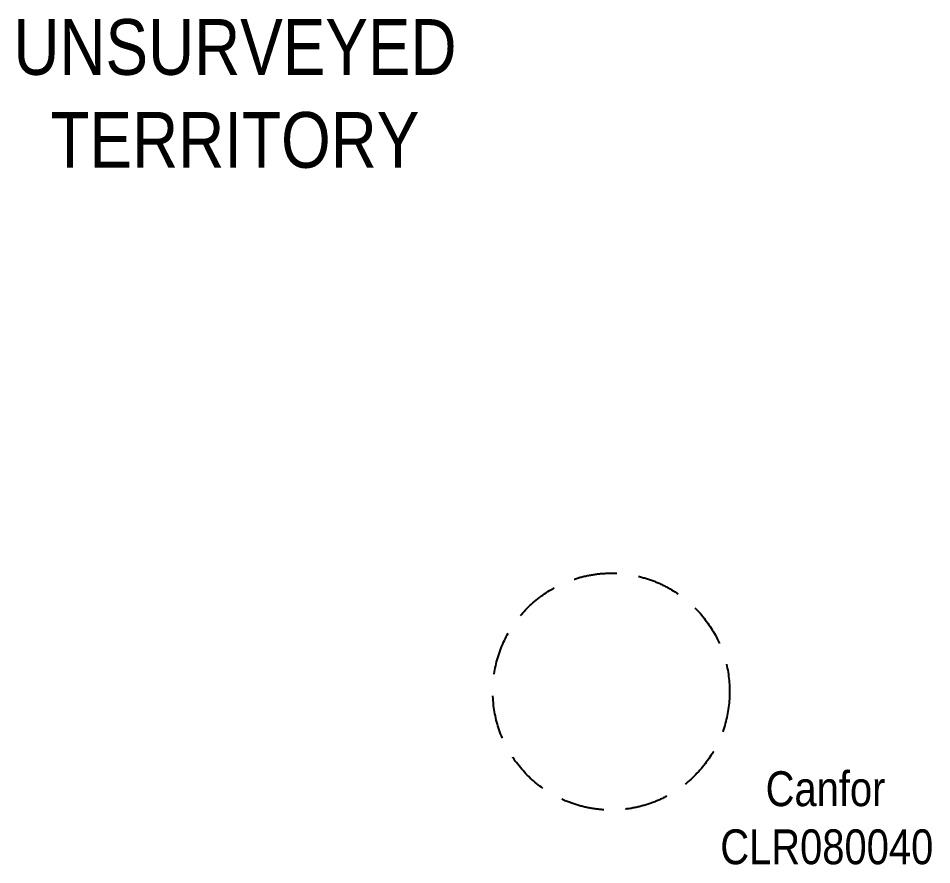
# Model space of a CAD drawing. Extents: x 454172 to 490274, y 6043290 to 6049925.
# Drawn here: x 481570 to 481832.1, y 6044303.1 to 6044546 of the extents above; entities that cross this region are included whole.
import ezdxf

# ---------------------------------------------------------------- set-up
doc = ezdxf.new("R2010")
doc.units = 0
doc.header["$LTSCALE"] = 5
doc.linetypes.add('foc-ACCESSROAD', pattern=[3.75, 2.5, -1.25])
doc.layers.add('F-WS', color=190, linetype='foc-ACCESSROAD')
doc.layers.add('L-UNS-T', color=3, linetype='Continuous')
doc.layers.add('F-WS-T', color=190, linetype='Continuous', lineweight=9)
doc.styles.add('80L', font='ARIALN.TTF', dxfattribs={"height": 10})

msp = doc.modelspace()

# ---------------------------------------------------------------- linework, layer by layer
at = {"layer": 'F-WS', "flags": 128}
msp.add_lwpolyline([(481774.072, 6044353.51), (481774.08, 6044352.621), (481774.064, 6044351.731), (481774.017, 6044350.694), (481773.97, 6044350.029), (481773.917, 6044349.438), (481773.854, 6044348.849), (481773.781, 6044348.26), (481773.697, 6044347.673), (481773.603, 6044347.088), (481773.499, 6044346.504), (481773.384, 6044345.922), (481773.26, 6044345.343), (481773.125, 6044344.765), (481772.98, 6044344.19), (481772.826, 6044343.618), (481772.661, 6044343.048), (481772.487, 6044342.481), (481772.302, 6044341.918), (481772.108, 6044341.358), (481771.904, 6044340.801), (481771.69, 6044340.248), (481771.467, 6044339.698), (481771.234, 6044339.153), (481770.992, 6044338.612), (481770.74, 6044338.075), (481770.479, 6044337.543), (481770.209, 6044337.015), (481769.929, 6044336.492), (481769.641, 6044335.973), (481769.343, 6044335.46), (481769.037, 6044334.953), (481768.721, 6044334.451), (481768.397, 6044333.954), (481768.065, 6044333.463), (481767.724, 6044332.978), (481767.374, 6044332.499), (481767.016, 6044332.027), (481766.65, 6044331.56), (481766.276, 6044331.1), (481765.894, 6044330.647), (481765.504, 6044330.2), (481765.106, 6044329.76), (481764.701, 6044329.327), (481764.288, 6044328.902), (481763.868, 6044328.483), (481763.44, 6044328.072), (481763.006, 6044327.669), (481762.564, 6044327.273), (481762.116, 6044326.884), (481761.661, 6044326.504), (481761.199, 6044326.132), (481760.731, 6044325.768), (481760.257, 6044325.412), (481759.777, 6044325.065), (481759.29, 6044324.725), (481758.798, 6044324.395), (481758.3, 6044324.073), (481757.796, 6044323.76), (481757.287, 6044323.455), (481756.902, 6044323.233), (481756.644, 6044323.087), (481756.384, 6044322.944), (481756.124, 6044322.803), (481755.862, 6044322.665), (481755.598, 6044322.529), (481755.334, 6044322.394), (481755.068, 6044322.262), (481754.802, 6044322.133), (481754.534, 6044322.006), (481754.264, 6044321.881), (481753.994, 6044321.759), (481753.723, 6044321.639), (481753.451, 6044321.522), (481753.178, 6044321.406), (481752.904, 6044321.293), (481752.629, 6044321.182), (481752.353, 6044321.075), (481752.076, 6044320.969), (481751.798, 6044320.866), (481751.519, 6044320.765), (481751.239, 6044320.666), (481750.959, 6044320.571), (481750.677, 6044320.477), (481750.395, 6044320.386), (481750.112, 6044320.297), (481749.829, 6044320.211), (481749.544, 6044320.128), (481749.259, 6044320.046), (481748.973, 6044319.968), (481748.687, 6044319.892), (481748.399, 6044319.818), (481748.111, 6044319.747), (481747.823, 6044319.678), (481747.534, 6044319.612), (481747.244, 6044319.548), (481746.954, 6044319.488), (481746.663, 6044319.43), (481746.372, 6044319.373), (481746.081, 6044319.32), (481745.788, 6044319.269), (481745.496, 6044319.22), (481745.203, 6044319.175), (481744.91, 6044319.132), (481744.616, 6044319.091), (481744.322, 6044319.053), (481744.028, 6044319.017), (481743.733, 6044318.985), (481743.438, 6044318.954), (481743.143, 6044318.927), (481742.848, 6044318.901), (481742.552, 6044318.879), (481742.256, 6044318.858), (481741.96, 6044318.841), (481741.664, 6044318.826), (481741.368, 6044318.814), (481741.071, 6044318.804), (481740.775, 6044318.797), (481740.479, 6044318.792), (481740.182, 6044318.79), (481739.886, 6044318.791), (481739.589, 6044318.794), (481739.293, 6044318.8), (481738.996, 6044318.808), (481738.7, 6044318.819), (481738.404, 6044318.833), (481738.108, 6044318.849), (481737.812, 6044318.867), (481737.516, 6044318.889), (481737.221, 6044318.913), (481736.925, 6044318.939), (481736.63, 6044318.969), (481736.336, 6044319), (481736.041, 6044319.034), (481735.747, 6044319.071), (481735.453, 6044319.11), (481735.159, 6044319.152), (481734.866, 6044319.197), (481734.573, 6044319.244), (481734.281, 6044319.293), (481733.989, 6044319.345), (481733.698, 6044319.4), (481733.407, 6044319.457), (481733.116, 6044319.517), (481732.827, 6044319.579), (481732.537, 6044319.644), (481732.248, 6044319.711), (481731.961, 6044319.781), (481731.673, 6044319.853), (481731.386, 6044319.928), (481731.1, 6044320.006), (481730.814, 6044320.085), (481730.529, 6044320.168), (481730.245, 6044320.253), (481729.962, 6044320.34), (481729.679, 6044320.43), (481729.398, 6044320.522), (481729.117, 6044320.617), (481728.836, 6044320.713), (481728.557, 6044320.813), (481728.279, 6044320.915), (481728.001, 6044321.019), (481727.725, 6044321.126), (481727.449, 6044321.235), (481727.174, 6044321.347), (481726.901, 6044321.461), (481726.628, 6044321.577), (481726.356, 6044321.697), (481726.086, 6044321.818), (481725.816, 6044321.941), (481725.548, 6044322.067), (481725.28, 6044322.195), (481725.014, 6044322.326), (481724.749, 6044322.459), (481724.485, 6044322.594), (481724.223, 6044322.731), (481723.961, 6044322.871), (481723.701, 6044323.013), (481723.442, 6044323.158), (481723.056, 6044323.378), (481722.546, 6044323.68), (481722.04, 6044323.991), (481721.541, 6044324.311), (481721.047, 6044324.639), (481720.559, 6044324.976), (481720.078, 6044325.322), (481719.601, 6044325.675), (481719.132, 6044326.037), (481718.668, 6044326.407), (481718.212, 6044326.785), (481717.761, 6044327.171), (481717.318, 6044327.565), (481716.882, 6044327.967), (481716.453, 6044328.376), (481716.03, 6044328.792), (481715.616, 6044329.216), (481715.209, 6044329.647), (481714.809, 6044330.085), (481714.417, 6044330.53), (481714.033, 6044330.982), (481713.657, 6044331.44), (481713.288, 6044331.904), (481712.929, 6044332.377), (481712.577, 6044332.854), (481712.234, 6044333.337), (481711.899, 6044333.827), (481711.572, 6044334.322), (481711.255, 6044334.822), (481710.946, 6044335.329), (481710.646, 6044335.84), (481710.355, 6044336.357), (481710.073, 6044336.879), (481709.801, 6044337.405), (481709.537, 6044337.936), (481709.283, 6044338.472), (481709.038, 6044339.012), (481708.803, 6044339.556), (481708.577, 6044340.105), (481708.361, 6044340.657), (481708.154, 6044341.213), (481707.958, 6044341.772), (481707.771, 6044342.335), (481707.594, 6044342.901), (481707.426, 6044343.47), (481707.269, 6044344.042), (481707.122, 6044344.616), (481706.985, 6044345.193), (481706.858, 6044345.772), (481706.741, 6044346.353), (481706.634, 6044346.937), (481706.537, 6044347.522), (481706.451, 6044348.108), (481706.367, 6044348.77), (481706.28, 6044349.581), (481706.229, 6044350.171), (481706.189, 6044350.763), (481706.159, 6044351.356), (481706.136, 6044352.17), (481706.132, 6044353.06), (481706.144, 6044353.727), (481706.177, 6044354.542), (481706.218, 6044355.207), (481706.287, 6044356.02), (481706.357, 6044356.683), (481706.43, 6044357.272), (481706.514, 6044357.859), (481706.608, 6044358.444), (481706.712, 6044359.028), (481706.826, 6044359.61), (481706.951, 6044360.19), (481707.085, 6044360.767), (481707.23, 6044361.342), (481707.385, 6044361.914), (481707.549, 6044362.484), (481707.724, 6044363.051), (481707.908, 6044363.614), (481708.103, 6044364.175), (481708.306, 6044364.731), (481708.52, 6044365.284), (481708.744, 6044365.834), (481708.976, 6044366.379), (481709.219, 6044366.921), (481709.47, 6044367.457), (481709.732, 6044367.99), (481710.002, 6044368.518), (481710.281, 6044369.041), (481710.57, 6044369.558), (481710.868, 6044370.072), (481711.174, 6044370.579), (481711.489, 6044371.081), (481711.813, 6044371.578), (481712.146, 6044372.069), (481712.487, 6044372.554), (481712.837, 6044373.033), (481713.194, 6044373.506), (481713.56, 6044373.972), (481713.935, 6044374.432), (481714.317, 6044374.885), (481714.706, 6044375.332), (481715.104, 6044375.772), (481715.51, 6044376.205), (481715.923, 6044376.63), (481716.342, 6044377.049), (481716.77, 6044377.46), (481717.205, 6044377.863), (481717.646, 6044378.259), (481718.095, 6044378.648), (481718.549, 6044379.028), (481719.011, 6044379.4), (481719.479, 6044379.764), (481719.953, 6044380.12), (481720.434, 6044380.467), (481720.92, 6044380.807), (481721.413, 6044381.137), (481721.911, 6044381.459), (481722.414, 6044381.772), (481722.923, 6044382.076), (481723.308, 6044382.299), (481723.566, 6044382.445), (481723.826, 6044382.588), (481724.087, 6044382.729), (481724.349, 6044382.867), (481724.612, 6044383.004), (481724.877, 6044383.137), (481725.142, 6044383.269), (481725.409, 6044383.399), (481725.677, 6044383.526), (481725.946, 6044383.65), (481726.216, 6044383.773), (481726.487, 6044383.893), (481726.759, 6044384.011), (481727.033, 6044384.126), (481727.307, 6044384.239), (481727.582, 6044384.349), (481727.858, 6044384.458), (481728.135, 6044384.563), (481728.413, 6044384.666), (481728.692, 6044384.767), (481728.971, 6044384.865), (481729.252, 6044384.961), (481729.533, 6044385.055), (481729.816, 6044385.146), (481730.099, 6044385.234), (481730.382, 6044385.32), (481730.667, 6044385.404), (481730.952, 6044385.485), (481731.238, 6044385.564), (481731.524, 6044385.64), (481731.811, 6044385.714), (481732.099, 6044385.785), (481732.388, 6044385.854), (481732.677, 6044385.919), (481732.966, 6044385.983), (481733.257, 6044386.044), (481733.547, 6044386.103), (481733.838, 6044386.158), (481734.13, 6044386.212), (481734.422, 6044386.263), (481734.715, 6044386.311), (481735.008, 6044386.357), (481735.301, 6044386.4), (481735.595, 6044386.441), (481735.888, 6044386.479), (481736.183, 6044386.514), (481736.478, 6044386.548), (481736.772, 6044386.578), (481737.068, 6044386.606), (481737.363, 6044386.631), (481737.659, 6044386.653), (481737.955, 6044386.673), (481738.25, 6044386.691), (481738.547, 6044386.706), (481738.843, 6044386.718), (481739.139, 6044386.728), (481739.436, 6044386.735), (481739.732, 6044386.739), (481740.028, 6044386.741), (481740.325, 6044386.741), (481740.622, 6044386.737), (481740.918, 6044386.732), (481741.214, 6044386.723), (481741.511, 6044386.712), (481741.807, 6044386.699), (481742.103, 6044386.683), (481742.399, 6044386.664), (481742.694, 6044386.643), (481742.99, 6044386.619), (481743.285, 6044386.592), (481743.581, 6044386.564), (481743.875, 6044386.532), (481744.17, 6044386.498), (481744.464, 6044386.461), (481744.758, 6044386.422), (481745.051, 6044386.38), (481745.344, 6044386.335), (481745.637, 6044386.288), (481745.93, 6044386.238), (481746.221, 6044386.186), (481746.513, 6044386.132), (481746.804, 6044386.075), (481747.094, 6044386.015), (481747.384, 6044385.952), (481747.673, 6044385.888), (481747.962, 6044385.82), (481748.25, 6044385.751), (481748.538, 6044385.678), (481748.825, 6044385.603), (481749.111, 6044385.526), (481749.396, 6044385.447), (481749.681, 6044385.364), (481749.965, 6044385.28), (481750.249, 6044385.192), (481750.531, 6044385.102), (481750.813, 6044385.01), (481751.094, 6044384.916), (481751.374, 6044384.818), (481751.653, 6044384.719), (481751.932, 6044384.617), (481752.209, 6044384.512), (481752.486, 6044384.406), (481752.762, 6044384.296), (481753.036, 6044384.184), (481753.31, 6044384.071), (481753.583, 6044383.954), (481753.854, 6044383.835), (481754.125, 6044383.714), (481754.394, 6044383.59), (481754.663, 6044383.465), (481754.93, 6044383.337), (481755.197, 6044383.206), (481755.462, 6044383.073), (481755.725, 6044382.938), (481755.988, 6044382.801), (481756.25, 6044382.661), (481756.51, 6044382.519), (481756.769, 6044382.375), (481757.027, 6044382.228), (481757.411, 6044382.004), (481757.918, 6044381.697), (481758.42, 6044381.382), (481758.917, 6044381.058), (481759.408, 6044380.725), (481759.893, 6044380.384), (481760.372, 6044380.035), (481760.845, 6044379.677), (481761.311, 6044379.311), (481761.771, 6044378.937), (481762.225, 6044378.554), (481762.672, 6044378.165), (481763.111, 6044377.767), (481763.544, 6044377.362), (481763.97, 6044376.949), (481764.388, 6044376.529), (481764.799, 6044376.101), (481765.203, 6044375.667), (481765.599, 6044375.225), (481765.987, 6044374.777), (481766.367, 6044374.321), (481766.739, 6044373.86), (481767.103, 6044373.392), (481767.459, 6044372.917), (481767.806, 6044372.437), (481768.146, 6044371.951), (481768.476, 6044371.458), (481768.798, 6044370.961), (481769.111, 6044370.457), (481769.415, 6044369.948), (481769.711, 6044369.434), (481769.997, 6044368.915), (481770.275, 6044368.391), (481770.543, 6044367.862), (481770.801, 6044367.328), (481771.051, 6044366.79), (481771.291, 6044366.248), (481771.522, 6044365.701), (481771.743, 6044365.152), (481771.954, 6044364.598), (481772.156, 6044364.04), (481772.347, 6044363.479), (481772.53, 6044362.915), (481772.702, 6044362.347), (481772.864, 6044361.777), (481773.016, 6044361.204), (481773.158, 6044360.628), (481773.291, 6044360.05), (481773.413, 6044359.47), (481773.525, 6044358.887), (481773.626, 6044358.303), (481773.718, 6044357.717), (481773.799, 6044357.13), (481773.87, 6044356.541), (481773.931, 6044355.951), (481773.981, 6044355.36), (481774.022, 6044354.769), (481774.051, 6044354.176), (481774.072, 6044353.51)], close=True, dxfattribs=at)

# ---------------------------------------------------------------- texts
at = {"layer": 'F-WS-T', "insert": (481758.084, 6044329.904), "char_height": 10, "attachment_point": 1, "style": '80L'}
msp.add_mtext_dynamic_manual_height_columns('\\pi26.329;Canfor\\P\\pi13.314;CLR080040', width=86.64863, gutter_width=50, heights=[0], dxfattribs=at)
at = {"layer": 'L-UNS-T', "insert": (481632.14, 6044524.285), "char_height": 15.99166, "attachment_point": 5, "style": '80L'}
msp.add_mtext_dynamic_manual_height_columns('UNSURVEYED TERRITORY', width=126.41375, gutter_width=47.5, heights=[0], dxfattribs=at)

doc.saveas('drawing.dxf')
